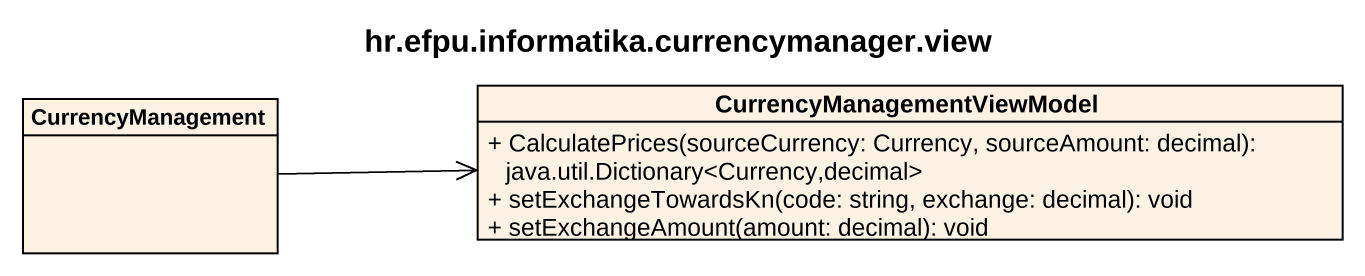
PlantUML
@startuml
title hr.efpu.informatika.currencymanager.view
hide circle
hide empty members
skinparam classAttributeIconSize 0
class CurrencyManagement
class CurrencyManagementViewModel {
  + CalculatePrices(sourceCurrency: Currency, sourceAmount: decimal): java.util.Dictionary<Currency,decimal>
  + setExchangeTowardsKn(code: string, exchange: decimal): void
  + setExchangeAmount(amount: decimal): void
}
CurrencyManagement -right-> CurrencyManagementViewModel
@enduml
